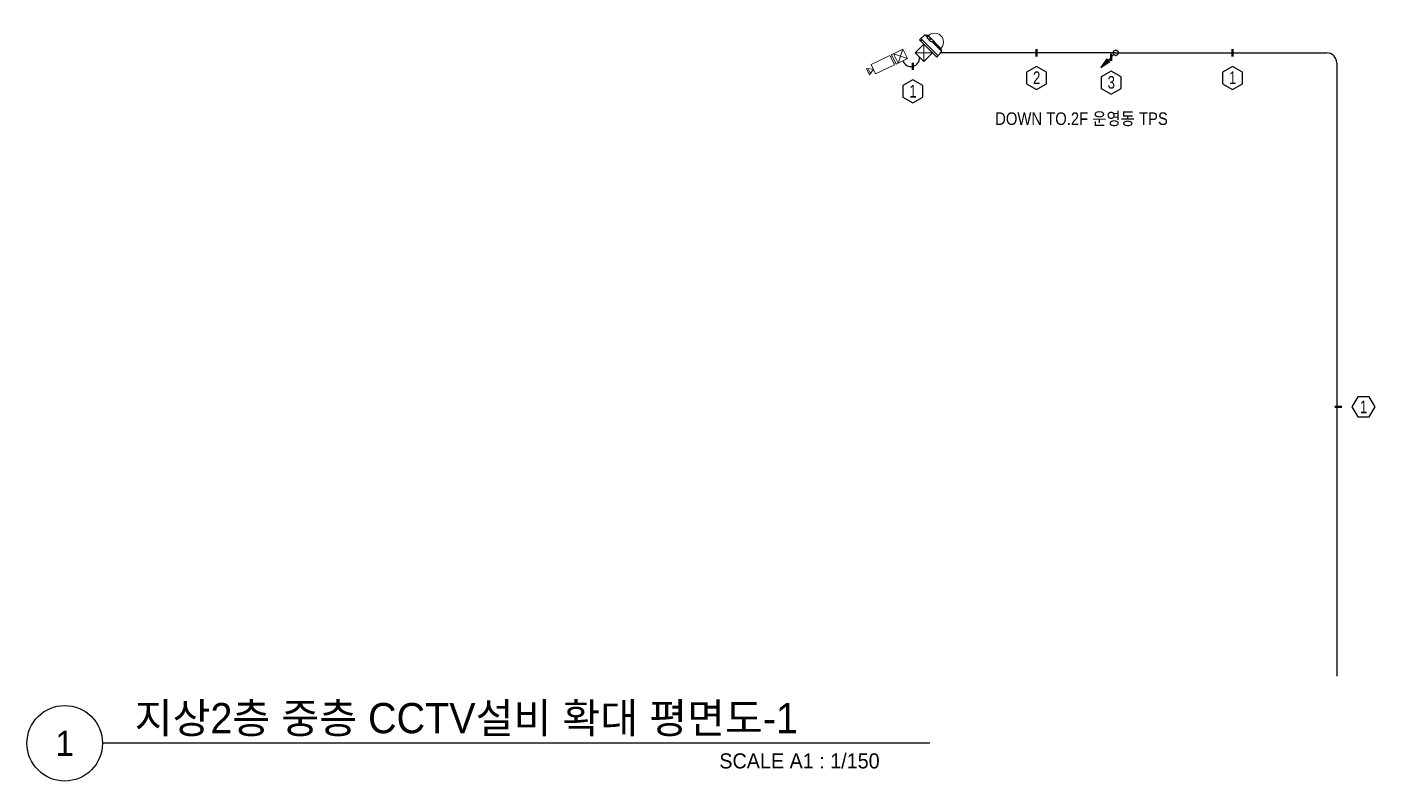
# Model space of a CAD drawing. Header units: millimetres. Extents: x 89860 to 502050, y -351975 to 882300.
# Drawn here: x 294870 to 335042, y 4425 to 26895 of the extents above; entities that cross this region are included whole.
import ezdxf
from ezdxf.enums import TextEntityAlignment as Align

# ---------------------------------------------------------------- set-up
doc = ezdxf.new("R2010")
doc.units = ezdxf.units.MM
doc.header["$LTSCALE"] = 150
doc.layers.get('0').update_dxf_attribs({"lineweight": 0})
doc.layers.add('-----16 CCTV', color=3, linetype='Continuous', lineweight=0)
for name, color, linetype in [('-----17 CCTV Cable', 4, 'Continuous'), ('-----20 General Symbol', 3, 'Continuous'), ('-----29 Indicator', 1, 'Continuous'), ('-----30 Text', 2, 'Continuous'), ('-----41 Drawing Title', 2, 'Continuous')]:
    doc.layers.add(name, color=color, linetype=linetype)
doc.styles.add('ELEC', font='')
doc.styles.get('ELEC').set_extended_font_data('Dotum')

# ---------------------------------------------------------------- blocks, each defined once
blk = doc.blocks.new('cctv')
at = {"color": 3}
for p, q in [((571.4, 115.7), (569.7, 148.2)), ((570.2, 148.7), (678.9, 148.7)), ((570.2, 139.2), (679, 139.2)), ((576.7, 148.7), (577.1, 148.2)), ((577.1, 148.2), (577.1, 145)), ((578.8, 148.2), (578.8, 144.7)), ((579.4, 148.7), (578.9, 148.3)), ((677.9, 119), (679.4, 148.2)), ((571.9, 114.9), (577.5, 111.3)), ((572.4, 115), (583.7, 115)), ((577.5, 111.2), (584.3, 111.2)), ((577.6, 111.2), (579.4, 110.4)), ((579.4, 110.4), (586.2, 110.4)), ((579.5, 110.4), (582, 107.9)), ((582.3, 107.7), (666.6, 107.7)), ((588.2, 118.5), (583.7, 115)), ((583.7, 115), (584.8, 112.9)), ((588.2, 118.5), (588.5, 114)), ((588.2, 118.5), (609.4, 118.5)), ((609.4, 118.5), (616.4, 115)), ((616.4, 115), (673.6, 115)), ((623.7, 111.2), (664.8, 111.2)), ((625.2, 110.4), (662.4, 110.4)), ((677.8, 118.6), (667, 107.9)), ((673.5, 114.3), (667, 107.9)), ((673.6, 115), (667.9, 112)), ((676.2, 118.6), (673.5, 114.4)), ((677.8, 118.6), (674.7, 115.6)), ((676.2, 118.6), (677.4, 118.6))]:
    blk.add_line(p, q, dxfattribs=at)
for centre, radius, start, end in [((570.2, 148.2), 0.5, 90, 183), ((577, 148.2), 0.1, 0, 40.57536), ((577.6, 145), 0.5, 180, 194.56231), ((582.2, 146.2), 5.21, 194.56231, 215.7363), ((578, 143.2), 0.1, 215.7363, 323.51772), ((574.7, 145.6), 4.23, 323.51772, 345.92431), ((578.9, 148.2), 0.1, 131.7099, 180), ((578.3, 144.7), 0.5, 345.92431, 0), ((678.9, 148.2), 0.5, 357, 90), ((572.4, 116), 1, 183, 270), ((572.4, 115.7), 1, 183, 237), ((577.7, 111.7), 0.5, 237, 248.54275), ((582.3, 108.2), 0.5, 225, 270), ((584.3, 111.7), 0.5, 270, 327.71561), ((583.5, 112.2), 1.45, 327.71561, 27.55723), ((624.6, 107.4), 39.7, 179.60346, 0.39654), ((585.5, 113.2), 2.92, 283.53833, 356.27897), ((582.3, 114), 6.28, 351.19021, 0.11217), ((592.8, 96.2), 27.8, 42.42581, 53.34707), ((625.2, 128.1), 17.7, 227.79873, 269.94754), ((625.5, 123.9), 12.8, 224.15015, 261.84985), ((662.4, 120.4), 10, 270, 300.5966), ((664.8, 118.2), 7, 270, 297), ((666.6, 108.2), 0.5, 270, 315), ((673.1, 114.7), 0.5, 315, 327.14354), ((673.6, 115.5), 0.5, 269.97812, 327.14354), ((677.4, 119.1), 0.5, 270.03143, 357), ((677.4, 119), 0.5, 315, 357)]:
    blk.add_arc(centre, radius, start, end, dxfattribs=at)
blk.add_ellipse((600.2, 114.5), major_axis=(-3.19, 3.62), ratio=0.586672, start_param=5.886521, end_param=12.007448, dxfattribs=at)
blk = doc.blocks.new('DomeCamera(운영동)')
at = {"layer": '-----16 CCTV', "linetype": 'Continuous'}
for p, q in [((-180, 180), (180, -180)), ((180, 180), (-180, -180)), ((-180, 180), (180, -180)), ((180, 180), (-180, -180))]:
    blk.add_line(p, q, dxfattribs=at)
blk.add_lwpolyline([(180, 180), (-180, 180), (-180, -180), (180, -180)], close=True, dxfattribs=at)
blk.add_lwpolyline([(180, 180), (-180, 180), (-180, -180), (180, -180)], close=True, dxfattribs=at)
at = {"layer": '-----16 CCTV', "xscale": 6.692737491887292, "yscale": 6.692737491887292, "zscale": 6.692737491887292}
blk.add_blockref('cctv', (-4180, -1175), dxfattribs=at)
blk = doc.blocks.new('Bullet Camera')
at = {"layer": '-----16 CCTV'}
blk.add_line((78, 1030), (-78, 1030), dxfattribs=at)
at = {"layer": '-----16 CCTV', "linetype": 'Continuous'}
for p, q in [((156, 156), (-156, -156)), ((156, -156), (-156, 156))]:
    blk.add_line(p, q, dxfattribs=at)
at = {"layer": '-----16 CCTV'}
for points in [[(156, 895), (156, 271), (-156, 271), (-156, 895)], [(0, 895), (104, 1075), (-104, 1075)], [(156, 156), (156, 218), (-156, 218), (-156, 156)], [(156, -156), (156, 156), (-156, 156), (-156, -156)], [(114, 218), (114, 271), (-114, 271), (-114, 218)]]:
    blk.add_lwpolyline(points, close=True, dxfattribs=at)
blk = doc.blocks.new('O01')
blk.add_hatch(color=256).paths.add_polyline_path([(-149, -218), (-218, -149), (-368, -368)])
blk.add_line((-46, -46), (-184, -184))
blk.add_lwpolyline([(-368, -368), (-149, -218), (-218, -149), (-368, -368)])
blk.add_circle((0, 0), 65)
for p in [(-65, 0), (-65, 0), (0, 65), (0, 65), (65, 0), (65, 0), (0, -65), (0, -65)]:
    blk.add_point(p)

msp = doc.modelspace()

# ---------------------------------------------------------------- linework, layer by layer
at = {"layer": '-----17 CCTV Cable'}
for p, q in [((327316, 26125), (322076, 26125)), ((327316, 26125), (333600, 26125)), ((333900, 25825), (333900, 17100)), ((333900, 17100), (333900, 7550))]:
    msp.add_line(p, q, dxfattribs=at)
for centre, radius, start, end in [((333600, 25825), 300, 0, 90), ((321211, 25976), 260, 200.6228, 4.6883)]:
    msp.add_arc(centre, radius, start, end, dxfattribs=at)
at = {"layer": '-----29 Indicator', "elevation": 0}
for points in [[(324956, 26236, 74.1, 74.1, 0), (324956, 26014, 0, 0, 0), (324956, 25720, 0, 0, 0)], [(327179, 26098, 74.1, 74.1, 0), (327179, 25876, 0, 0, 0), (327179, 25582, 0, 0, 0)], [(330796, 26236, 74.1, 74.1, 0), (330796, 26014, 0, 0, 0), (330796, 25720, 0, 0, 0)], [(321268, 25834, 74.1, 74.1, 0), (321268, 25612, 0, 0, 0), (321268, 25317, 0, 0, 0)], [(333839, 15574, 74.1, 74.1, 0), (334061, 15574, 0, 0, 0), (334355, 15574, 0, 0, 0)]]:
    msp.add_lwpolyline(points, format="xyseb", dxfattribs=at)
for points in [[(325254, 25204), (325254, 25548), (324956, 25720), (324659, 25548), (324659, 25204), (324956, 25033), (325254, 25204)], [(331094, 25204), (331094, 25548), (330796, 25720), (330499, 25548), (330499, 25204), (330796, 25033), (331094, 25204)], [(321565, 24802), (321565, 25146), (321268, 25317), (320970, 25146), (320970, 24802), (321268, 24630), (321565, 24802)], [(327476, 25066), (327476, 25410), (327179, 25582), (326881, 25410), (326881, 25066), (327179, 24895), (327476, 25066)], [(334871, 15871), (334527, 15871), (334355, 15574), (334527, 15276), (334871, 15276), (335042, 15574), (334871, 15871)]]:
    msp.add_lwpolyline(points, close=True, dxfattribs=at)
at = {"layer": '-----41 Drawing Title', "color": 7}
msp.add_line((321780, 5550), (297120, 5550), dxfattribs=at)
msp.add_circle((295995, 5550), 1125, dxfattribs=at)

# ---------------------------------------------------------------- block references
at = {"layer": '-----16 CCTV', "color": 3, "xscale": -1}
for name, p, rotation in [('DomeCamera(운영동)', (321597, 26125), 134.9999999999999), ('Bullet Camera', (320900, 26025), 115.6703540396408)]:
    msp.add_blockref(name, p, dxfattribs=dict(at, rotation=rotation))
at = {"layer": '-----20 General Symbol', "xscale": 1.199999999953434, "yscale": 1.199999999953434, "zscale": 1.199999999953434}
msp.add_blockref('O01', (327316, 26125), dxfattribs=at)

# ---------------------------------------------------------------- texts
at = {"layer": '-----30 Text', "transparency": 33554687, "style": 'ELEC', "width": 0.8}
for s, p in [('2', (324960, 25382)), ('3', (327183, 25244)), ('1', (330800, 25382)), ('1', (321272, 24980)), ('1', (334703, 15574))]:
    msp.add_text(s, height=375, dxfattribs=at).set_placement(p, align=Align.MIDDLE_CENTER)
at = {"layer": '-----30 Text', "style": 'ELEC', "width": 0.9}
msp.add_text('DOWN TO.2F 운영동 TPS', height=375, dxfattribs=at).set_placement((326295, 24167), align=Align.MIDDLE)
at = {"layer": '-----41 Drawing Title', "color": 2, "style": 'ELEC'}
msp.add_text('지상2층 중층 CCTV설비 확대 평면도-1', height=900, dxfattribs=at).set_placement((298079, 5850))
at = {"layer": '-----41 Drawing Title', "color": 7, "style": 'ELEC'}
msp.add_text('1', height=750, dxfattribs=at).set_placement((295995, 5550), align=Align.MIDDLE)
at = {"layer": '-----41 Drawing Title', "style": 'ELEC'}
msp.add_text('SCALE A1 : 1/150', height=450, dxfattribs=at).set_placement((320280, 4800), align=Align.RIGHT)

doc.saveas('drawing.dxf')
